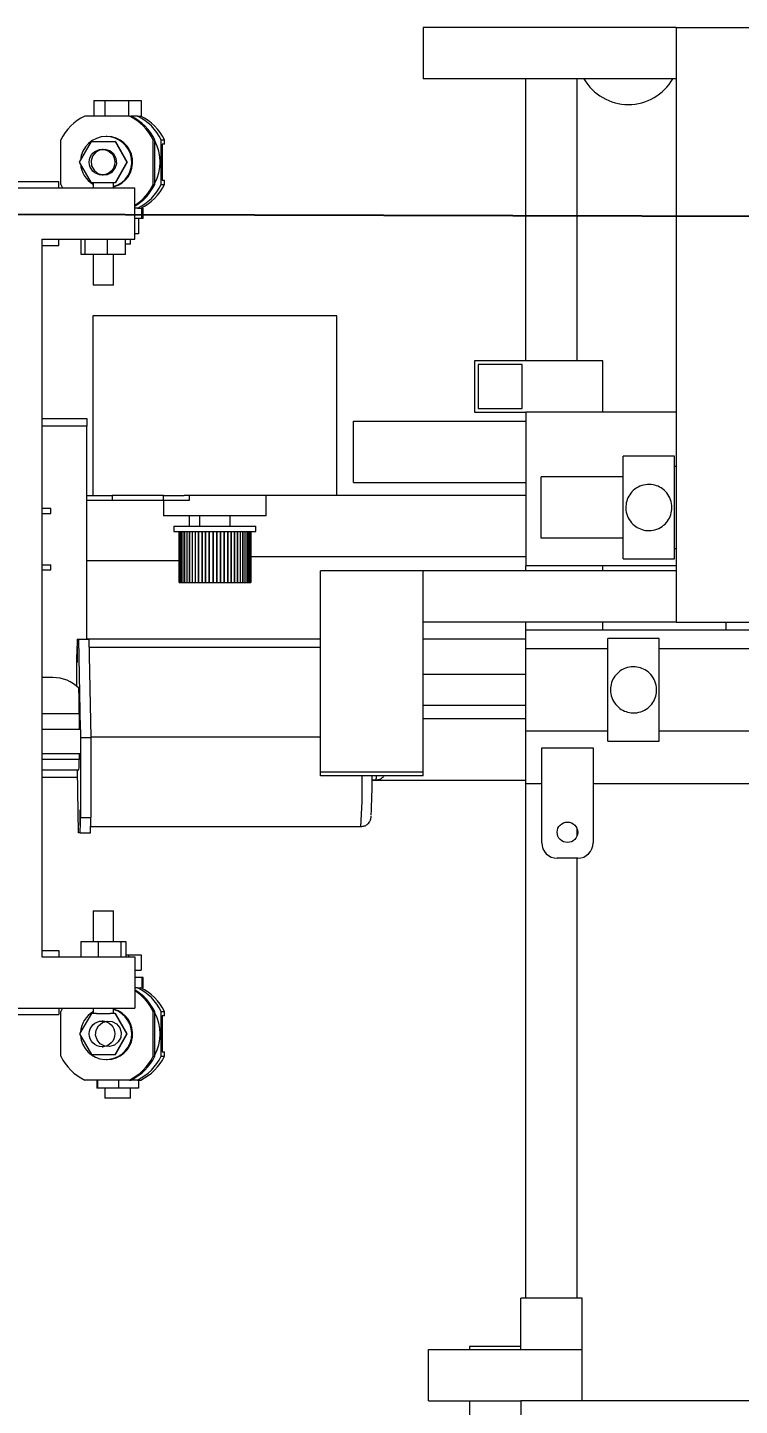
# Model space of a CAD drawing. Header units: millimetres. Extents: x -250 to 3947, y -1468 to 870.
# Drawn here: x 1228.5 to 1297.9, y 578.5 to 712.9 of the extents above; entities that cross this region are included whole.
import ezdxf

# ---------------------------------------------------------------- set-up
doc = ezdxf.new("R2010")
doc.units = ezdxf.units.MM
doc.header["$PDSIZE"] = -1
doc.styles.get("Standard").update_dxf_attribs({"font": 'times_0.ttf'})
doc.dimstyles.new('ISO-25', dxfattribs={"dimtxt": 2.5, "dimasz": 2.5, "dimexe": 1.25, "dimexo": 0.625, "dimtad": 1, "dimtxsty": 'Standard', "dimcen": 2.5, "dimadec": 0, "dimazin": 0, "dimtfac": 1, "dimtmove": 0, "dimatfit": 3, "dimfxl": 1, "dimarcsym": 0})

# ---------------------------------------------------------------- blocks, each defined once
blk = doc.blocks.new('*D11')
at = {"color": 0, "lineweight": -2}
for p, q in [((1179.95, 697.98), (1179.95, 739.94)), ((1468.89, 697.98), (1468.89, 739.94)), ((1465.59, 738.94), (1183.25, 738.94))]:
    blk.add_line(p, q, dxfattribs=at)
at = {"color": 0}
for points in [[(1183.25, 739.49), (1183.25, 738.39), (1179.95, 738.94)], [(1465.59, 739.49), (1465.59, 738.39), (1468.89, 738.94)]]:
    blk.add_solid(points, dxfattribs=at)
at = {"layer": 'Defpoints', "color": 0}
for p in [(1179.95, 738.94), (1179.95, 696.98), (1468.89, 696.98)]:
    blk.add_point(p, dxfattribs=at)
at = {"color": 0, "insert": (1324.42, 742.25), "char_height": 3.5, "attachment_point": 5}
blk.add_mtext('1445', dxfattribs=at)

msp = doc.modelspace()

# ---------------------------------------------------------------- linework, layer by layer
at = {"color": 7, "linetype": 'Continuous', "lineweight": 20}
for p, q in [((1267.0499, 712.8553), (1267.0499, 707.8553)), ((1291.701, 712.8553), (1267.0499, 712.8553)), ((1291.701, 712.8553), (1291.701, 654.8883)), ((1291.701, 712.8553), (1299.201, 712.8553)), ((1291.701, 707.8553), (1267.0499, 707.8553)), ((1277.0499, 680.3553), (1277.0499, 707.8553)), ((1282.0499, 680.3553), (1282.0499, 707.8553)), ((1234.9526, 705.7303), (1234.9526, 704.2303)), ((1234.9526, 705.7303), (1236.0148, 705.7303)), ((1236.0148, 705.7303), (1236.0148, 704.2303)), ((1236.0148, 705.7303), (1238.3218, 705.7303)), ((1238.3218, 705.7303), (1238.3218, 704.2303)), ((1238.3218, 705.7303), (1239.5666, 705.7303)), ((1239.5666, 705.7303), (1239.5666, 704.2303)), ((1238.4057, 704.2303), (1234.048, 704.2303)), ((1238.4057, 704.2303), (1238.5549, 704.2303)), ((1239.1975, 704.2303), (1238.5549, 704.2303)), ((1239.1975, 704.2303), (1239.4324, 704.2303)), ((1239.4324, 704.2303), (1239.5666, 704.2303)), ((1231.728, 697.5509), (1231.728, 701.9098)), ((1233.545, 699.7303), (1234.6994, 701.7303)), ((1234.6994, 701.7303), (1237.0082, 701.7303)), ((1236.2268, 702.2303), (1236.135, 702.2303)), ((1237.0426, 701.7303), (1237.0082, 701.7303)), ((1237.0082, 701.7303), (1238.1626, 699.7303)), ((1237.0426, 701.7303), (1238.197, 699.7303)), ((1240.7256, 697.5509), (1240.7256, 701.9098)), ((1240.7256, 701.9098), (1240.8748, 701.9098)), ((1240.8748, 697.5509), (1240.8748, 701.9098)), ((1241.5174, 701.9098), (1241.8273, 701.9098)), ((1241.5174, 697.5509), (1241.5174, 701.9098)), ((1241.8273, 701.4803), (1241.6092, 701.4803)), ((1241.6092, 701.4803), (1241.6092, 697.9803)), ((1241.8273, 701.4803), (1241.8273, 701.9098)), ((1235.8538, 700.9803), (1235.7391, 700.9803)), ((1234.6994, 697.7303), (1233.545, 699.7303)), ((1238.1626, 699.7303), (1237.0082, 697.7303)), ((1238.197, 699.7303), (1237.0426, 697.7303)), ((1238.197, 699.7303), (1238.1626, 699.7303)), ((1222.964, 697.8553), (1231.5353, 697.8553)), ((1231.5353, 697.2303), (1231.5353, 697.8553)), ((1231.728, 697.5509), (1231.8978, 697.2303)), ((1235.1926, 697.7303), (1234.6994, 697.7303)), ((1234.871, 697.7303), (1234.871, 697.2303)), ((1236.5151, 697.7303), (1235.1926, 697.7303)), ((1235.7391, 698.4803), (1235.8538, 698.4803)), ((1237.0082, 697.7303), (1236.5151, 697.7303)), ((1236.871, 697.2303), (1236.871, 697.7303)), ((1237.0426, 697.7303), (1237.0082, 697.7303)), ((1240.7256, 697.5509), (1240.8748, 697.5509)), ((1241.5174, 697.5509), (1241.8273, 697.5509)), ((1241.6092, 697.9803), (1241.8273, 697.9803)), ((1241.8273, 697.5509), (1241.8273, 697.9803)), ((1223.3007, 697.2303), (1238.9372, 697.2303)), ((1238.9372, 692.2303), (1238.9372, 697.2303)), ((1239.1975, 695.2303), (1238.9372, 695.2303)), ((1239.1975, 695.2303), (1239.4104, 695.2303)), ((1239.4104, 695.2303), (1239.63, 695.2303)), ((1239.63, 694.2303), (1239.63, 695.2303)), ((1239.63, 695.2303), (1239.7596, 695.2303)), ((1239.7596, 694.2303), (1239.7596, 695.2303)), ((1239.63, 694.2303), (1238.9372, 694.2303)), ((1239.2981, 694.2303), (1239.2981, 692.7303)), ((1239.7596, 694.2303), (1239.63, 694.2303)), ((1229.8845, 692.2303), (1238.9372, 692.2303)), ((1229.8845, 692.2303), (1229.8845, 622.2303)), ((1231.5353, 691.6053), (1231.5353, 692.2303)), ((1233.7046, 690.7303), (1233.7046, 692.2303)), ((1234.0951, 690.7303), (1234.0951, 692.2303)), ((1236.2615, 690.7303), (1236.2615, 692.2303)), ((1238.0375, 690.7303), (1238.0375, 692.2303)), ((1238.5096, 691.7303), (1238.5096, 692.2303)), ((1239.2981, 692.7303), (1238.9372, 692.7303)), ((1229.8845, 691.6053), (1231.5353, 691.6053)), ((1234.0951, 690.7303), (1233.7046, 690.7303)), ((1236.2615, 690.7303), (1234.0951, 690.7303)), ((1234.871, 690.7303), (1234.871, 687.7303)), ((1238.0375, 690.7303), (1236.2615, 690.7303)), ((1236.871, 687.7303), (1236.871, 690.7303)), ((1238.5096, 691.7303), (1238.0375, 691.7303)), ((1236.871, 687.7303), (1234.871, 687.7303)), ((1234.8507, 684.7303), (1234.8507, 667.2303)), ((1246.7407, 684.7303), (1234.8507, 684.7303)), ((1258.6307, 684.7303), (1246.7407, 684.7303)), ((1258.6307, 667.2303), (1258.6307, 684.7303)), ((1272.0499, 680.3553), (1272.0499, 675.3553)), ((1284.5499, 680.3553), (1272.0499, 680.3553)), ((1276.6999, 680.0053), (1272.3999, 680.0053)), ((1272.3999, 680.0053), (1272.3999, 675.7053)), ((1276.6999, 675.7053), (1276.6999, 680.0053)), ((1284.5499, 675.3553), (1284.5499, 680.3553)), ((1229.8845, 674.7303), (1234.2407, 674.7303)), ((1234.2407, 674.7303), (1234.2407, 673.9803)), ((1260.2609, 668.4803), (1260.2609, 674.4803)), ((1260.2609, 674.4803), (1277.0499, 674.4803)), ((1272.0499, 675.3553), (1277.0499, 675.3553)), ((1272.3999, 675.7053), (1276.6999, 675.7053)), ((1277.0499, 675.3553), (1277.0499, 660.3553)), ((1291.701, 675.3553), (1277.0499, 675.3553)), ((1234.2407, 673.9803), (1229.8845, 673.9803)), ((1234.2407, 667.2303), (1234.2407, 673.9803)), ((1291.5499, 671.0542), (1286.5499, 671.0542)), ((1286.5499, 661.0542), (1286.5499, 671.0542)), ((1291.5499, 661.0542), (1291.5499, 671.0542)), ((1291.701, 670.0542), (1291.5499, 670.0542)), ((1260.2609, 668.4803), (1277.0499, 668.4803)), ((1278.5499, 663.0542), (1278.5499, 669.0542)), ((1286.5499, 669.0542), (1278.5499, 669.0542)), ((1234.2407, 666.7303), (1234.2407, 667.2303)), ((1234.2407, 667.2303), (1236.7407, 667.2303)), ((1236.7407, 666.7303), (1234.2407, 666.7303)), ((1234.2407, 653.2062), (1234.2407, 666.7303)), ((1236.7407, 667.2303), (1236.7407, 666.7303)), ((1241.7407, 667.2303), (1236.7407, 667.2303)), ((1241.7407, 666.7303), (1236.7407, 666.7303)), ((1241.7407, 666.7303), (1241.7407, 667.2303)), ((1241.7407, 667.2303), (1243.7373, 667.2303)), ((1241.7407, 666.7303), (1241.7407, 665.2303)), ((1244.2407, 666.7303), (1241.7407, 666.7303)), ((1246.7407, 667.2303), (1243.7373, 667.2303)), ((1244.2407, 667.2303), (1244.2407, 666.7303)), ((1258.6307, 667.2303), (1246.7407, 667.2303)), ((1251.7407, 665.2303), (1251.7407, 667.2303)), ((1277.0499, 667.2303), (1258.6307, 667.2303)), ((1229.8845, 665.9803), (1230.6904, 665.9803)), ((1229.8845, 665.4803), (1230.6904, 665.4803)), ((1230.6904, 665.9803), (1230.7407, 665.9803)), ((1230.6904, 665.4803), (1230.7407, 665.4803)), ((1230.7407, 665.4803), (1230.7407, 665.9803)), ((1246.7407, 665.2303), (1241.7407, 665.2303)), ((1244.2407, 665.2303), (1244.2407, 664.2303)), ((1245.2407, 665.2303), (1245.2407, 664.2303)), ((1251.7407, 665.2303), (1246.7407, 665.2303)), ((1248.2407, 664.2303), (1248.2407, 665.2303)), ((1242.7407, 664.2303), (1242.7407, 663.7303)), ((1242.7407, 664.2303), (1250.7407, 664.2303)), ((1242.7407, 663.7303), (1250.7407, 663.7303)), ((1243.2439, 663.7303), (1243.2439, 658.7303)), ((1243.2474, 658.7303), (1243.2474, 663.7303)), ((1243.2787, 663.7303), (1243.2787, 658.7303)), ((1243.2891, 658.7303), (1243.2891, 663.7303)), ((1243.3515, 663.7303), (1243.3515, 658.7303)), ((1243.3687, 658.7303), (1243.3687, 663.7303)), ((1243.4614, 663.7303), (1243.4614, 658.7303)), ((1243.4852, 658.7303), (1243.4852, 663.7303)), ((1243.6072, 663.7303), (1243.6072, 658.7303)), ((1243.6374, 658.7303), (1243.6374, 663.7303)), ((1243.7874, 663.7303), (1243.7874, 658.7303)), ((1243.8236, 658.7303), (1243.8236, 663.7303)), ((1243.9999, 663.7303), (1243.9999, 658.7303)), ((1244.0417, 658.7303), (1244.0417, 663.7303)), ((1244.2424, 663.7303), (1244.2424, 658.7303)), ((1244.2894, 658.7303), (1244.2894, 663.7303)), ((1244.5123, 663.7303), (1244.5123, 658.7303)), ((1244.564, 658.7303), (1244.564, 663.7303)), ((1244.8066, 663.7303), (1244.8066, 658.7303)), ((1244.8624, 658.7303), (1244.8624, 663.7303)), ((1245.1222, 663.7303), (1245.1222, 658.7303)), ((1245.1814, 658.7303), (1245.1814, 663.7303)), ((1245.4554, 663.7303), (1245.4554, 658.7303)), ((1245.5175, 658.7303), (1245.5175, 663.7303)), ((1245.8027, 663.7303), (1245.8027, 658.7303)), ((1245.867, 658.7303), (1245.867, 663.7303)), ((1246.1603, 663.7303), (1246.1603, 658.7303)), ((1246.226, 658.7303), (1246.226, 663.7303)), ((1246.5243, 663.7303), (1246.5243, 658.7303)), ((1246.5907, 658.7303), (1246.5907, 663.7303)), ((1246.8906, 663.7303), (1246.8906, 658.7303)), ((1246.9571, 658.7303), (1246.9571, 663.7303)), ((1247.2553, 663.7303), (1247.2553, 658.7303)), ((1247.321, 658.7303), (1247.321, 663.7303)), ((1247.6144, 663.7303), (1247.6144, 658.7303)), ((1247.6786, 658.7303), (1247.6786, 663.7303)), ((1247.9639, 663.7303), (1247.9639, 658.7303)), ((1248.026, 658.7303), (1248.026, 663.7303)), ((1248.3, 663.7303), (1248.3, 658.7303)), ((1248.3592, 658.7303), (1248.3592, 663.7303)), ((1248.6189, 663.7303), (1248.6189, 658.7303)), ((1248.6747, 658.7303), (1248.6747, 663.7303)), ((1248.9174, 663.7303), (1248.9174, 658.7303)), ((1248.969, 658.7303), (1248.969, 663.7303)), ((1249.1919, 663.7303), (1249.1919, 658.7303)), ((1249.239, 658.7303), (1249.239, 663.7303)), ((1249.4396, 663.7303), (1249.4396, 658.7303)), ((1249.4815, 658.7303), (1249.4815, 663.7303)), ((1249.6578, 663.7303), (1249.6578, 658.7303)), ((1249.694, 658.7303), (1249.694, 663.7303)), ((1249.844, 663.7303), (1249.844, 658.7303)), ((1249.8742, 658.7303), (1249.8742, 663.7303)), ((1249.9962, 663.7303), (1249.9962, 658.7303)), ((1250.02, 658.7303), (1250.02, 663.7303)), ((1250.1127, 663.7303), (1250.1127, 658.7303)), ((1250.1299, 658.7303), (1250.1299, 663.7303)), ((1250.1922, 663.7303), (1250.1922, 658.7303)), ((1250.2026, 658.7303), (1250.2026, 663.7303)), ((1250.234, 663.7303), (1250.234, 658.7303)), ((1250.2375, 658.7303), (1250.2375, 663.7303)), ((1250.7407, 663.7303), (1250.7407, 664.2303)), ((1286.5499, 663.0542), (1278.5499, 663.0542)), ((1277.0499, 661.2303), (1250.2375, 661.2303)), ((1286.5499, 661.0542), (1291.5499, 661.0542)), ((1291.5499, 662.0542), (1291.701, 662.0542)), ((1229.8845, 660.4803), (1230.6904, 660.4803)), ((1229.8845, 659.9803), (1230.6904, 659.9803)), ((1230.6904, 660.4803), (1230.7407, 660.4803)), ((1230.6904, 659.9803), (1230.7407, 659.9803)), ((1230.7407, 659.9803), (1230.7407, 660.4803)), ((1243.2439, 660.8535), (1234.2407, 660.8535)), ((1267.0499, 659.8883), (1257.0499, 659.8883)), ((1257.0499, 640.2383), (1257.0499, 659.8883)), ((1267.0499, 640.2383), (1267.0499, 659.8883)), ((1291.701, 659.8883), (1267.0499, 659.8883)), ((1291.701, 660.3553), (1277.0499, 660.3553)), ((1277.0499, 659.8883), (1277.0499, 660.3553)), ((1284.5499, 659.8883), (1284.5499, 660.3553)), ((1243.2439, 658.7303), (1243.2474, 658.7303)), ((1243.2474, 658.7303), (1243.2787, 658.7303)), ((1243.2787, 658.7303), (1243.2891, 658.7303)), ((1243.2891, 658.7303), (1243.3515, 658.7303)), ((1243.3515, 658.7303), (1243.3687, 658.7303)), ((1243.3687, 658.7303), (1243.4614, 658.7303)), ((1243.4614, 658.7303), (1243.4852, 658.7303)), ((1243.4852, 658.7303), (1243.6072, 658.7303)), ((1243.6072, 658.7303), (1243.6374, 658.7303)), ((1243.6374, 658.7303), (1243.7874, 658.7303)), ((1243.7874, 658.7303), (1243.8236, 658.7303)), ((1243.8236, 658.7303), (1243.9999, 658.7303)), ((1243.9999, 658.7303), (1244.0417, 658.7303)), ((1244.0417, 658.7303), (1244.2424, 658.7303)), ((1244.2424, 658.7303), (1244.2894, 658.7303)), ((1244.2894, 658.7303), (1244.5123, 658.7303)), ((1244.5123, 658.7303), (1244.564, 658.7303)), ((1244.564, 658.7303), (1244.8066, 658.7303)), ((1244.8066, 658.7303), (1244.8624, 658.7303)), ((1244.8624, 658.7303), (1245.1222, 658.7303)), ((1245.1222, 658.7303), (1245.1814, 658.7303)), ((1245.1814, 658.7303), (1245.4554, 658.7303)), ((1245.4554, 658.7303), (1245.5175, 658.7303)), ((1245.5175, 658.7303), (1245.8027, 658.7303)), ((1245.8027, 658.7303), (1245.867, 658.7303)), ((1245.867, 658.7303), (1246.1603, 658.7303)), ((1246.1603, 658.7303), (1246.226, 658.7303)), ((1246.226, 658.7303), (1246.5243, 658.7303)), ((1246.5243, 658.7303), (1246.5907, 658.7303)), ((1246.5907, 658.7303), (1246.8906, 658.7303)), ((1246.8906, 658.7303), (1246.9571, 658.7303)), ((1246.9571, 658.7303), (1247.2553, 658.7303)), ((1247.2553, 658.7303), (1247.321, 658.7303)), ((1247.321, 658.7303), (1247.6144, 658.7303)), ((1247.6144, 658.7303), (1247.6786, 658.7303)), ((1247.6786, 658.7303), (1247.9639, 658.7303)), ((1247.9639, 658.7303), (1248.026, 658.7303)), ((1248.026, 658.7303), (1248.3, 658.7303)), ((1248.3, 658.7303), (1248.3592, 658.7303)), ((1248.3592, 658.7303), (1248.6189, 658.7303)), ((1248.6189, 658.7303), (1248.6747, 658.7303)), ((1248.6747, 658.7303), (1248.9174, 658.7303)), ((1248.9174, 658.7303), (1248.969, 658.7303)), ((1248.969, 658.7303), (1249.1919, 658.7303)), ((1249.1919, 658.7303), (1249.239, 658.7303)), ((1249.239, 658.7303), (1249.4396, 658.7303)), ((1249.4396, 658.7303), (1249.4815, 658.7303)), ((1249.4815, 658.7303), (1249.6578, 658.7303)), ((1249.6578, 658.7303), (1249.694, 658.7303)), ((1249.694, 658.7303), (1249.844, 658.7303)), ((1249.844, 658.7303), (1249.8742, 658.7303)), ((1249.8742, 658.7303), (1249.9962, 658.7303)), ((1249.9962, 658.7303), (1250.02, 658.7303)), ((1250.02, 658.7303), (1250.1127, 658.7303)), ((1250.1127, 658.7303), (1250.1299, 658.7303)), ((1250.1299, 658.7303), (1250.1922, 658.7303)), ((1250.1922, 658.7303), (1250.2026, 658.7303)), ((1250.2026, 658.7303), (1250.234, 658.7303)), ((1250.234, 658.7303), (1250.2375, 658.7303)), ((1291.701, 654.8883), (1267.0499, 654.8883)), ((1277.0499, 654.1053), (1277.0499, 654.8883)), ((1284.5499, 654.1053), (1284.5499, 654.8883)), ((1291.701, 654.8883), (1299.201, 654.8883)), ((1296.5499, 654.8883), (1296.5499, 654.1053)), ((1233.3221, 653.2062), (1233.4603, 653.2062)), ((1233.4603, 653.2062), (1233.6172, 644.4087)), ((1233.4603, 653.2062), (1234.4601, 653.2062)), ((1257.0499, 653.2303), (1234.2407, 653.2303)), ((1234.4601, 653.2062), (1234.6308, 643.6363)), ((1277.0499, 653.2303), (1267.0499, 653.2303)), ((1362.0499, 654.1053), (1277.0499, 654.1053)), ((1277.0499, 652.2773), (1277.0499, 654.1053)), ((1290.0499, 653.2773), (1285.0499, 653.2773)), ((1285.0499, 643.2773), (1285.0499, 653.2773)), ((1290.0499, 643.2773), (1290.0499, 653.2773)), ((1233.2954, 648.6095), (1233.2954, 651.7062)), ((1257.0499, 652.4194), (1234.4742, 652.4194)), ((1285.0499, 652.2773), (1277.0499, 652.2773)), ((1277.0499, 644.2772), (1277.0499, 652.2773)), ((1347.5499, 652.2773), (1290.0499, 652.2773)), ((1230.9443, 649.4803), (1229.8845, 649.4803)), ((1277.0499, 649.7773), (1267.0499, 649.7773)), ((1267.0499, 646.7773), (1277.0499, 646.7773)), ((1233.5063, 645.9803), (1233.5063, 644.4087)), ((1267.0499, 645.4803), (1277.0499, 645.4803)), ((1233.6309, 644.4087), (1233.6309, 643.6363)), ((1233.6309, 643.6363), (1233.6309, 642.0396)), ((1233.6309, 643.6363), (1234.6308, 643.6363)), ((1257.0499, 643.6694), (1234.6302, 643.6694)), ((1234.6308, 643.6363), (1234.6308, 635.8401)), ((1277.0499, 644.2772), (1285.0499, 644.2772)), ((1277.0499, 639.1053), (1277.0499, 644.2772)), ((1290.0499, 644.2772), (1347.5499, 644.2772)), ((1278.6079, 642.619), (1283.6079, 642.619)), ((1278.6079, 633.3553), (1278.6079, 642.619)), ((1283.6079, 642.619), (1283.6079, 633.3553)), ((1285.0499, 643.2773), (1290.0499, 643.2773)), ((1233.5063, 642.0396), (1233.5063, 641.4803)), ((1233.6309, 642.0396), (1233.6309, 635.8401)), ((1229.8845, 640.4803), (1233.4885, 640.4803)), ((1233.3633, 639.7303), (1229.8845, 639.7303)), ((1233.4594, 634.3401), (1233.35, 640.4803)), ((1257.0499, 639.8883), (1257.0499, 640.2383)), ((1267.0499, 640.2383), (1257.0499, 640.2383)), ((1267.0499, 639.8883), (1257.0499, 639.8883)), ((1267.0499, 639.8883), (1267.0499, 640.2383)), ((1262.0734, 639.4803), (1277.0499, 639.4803)), ((1262.0737, 639.5053), (1262.4571, 639.5053)), ((1277.0499, 588.9556), (1277.0499, 639.1053)), ((1278.6079, 639.1053), (1277.0499, 639.1053)), ((1355.492, 639.1053), (1283.6079, 639.1053)), ((1233.6309, 635.8401), (1234.6308, 635.8401)), ((1233.6042, 634.3401), (1233.4594, 634.3401)), ((1233.6042, 634.3401), (1234.604, 634.3401)), ((1260.9574, 634.9194), (1234.6251, 634.9194)), ((1282.0499, 634.0515), (1282.0499, 634.7223)), ((1282.1079, 631.8553), (1280.1079, 631.8553)), ((1282.0499, 588.9556), (1282.0499, 631.8553)), ((1234.871, 626.7303), (1234.871, 623.7303)), ((1234.871, 626.7303), (1236.871, 626.7303)), ((1236.871, 623.7303), (1236.871, 626.7303)), ((1233.6702, 623.7303), (1233.6702, 622.2303)), ((1233.6702, 623.7303), (1235.3765, 623.7303)), ((1235.3765, 623.7303), (1235.3765, 622.2303)), ((1235.3765, 623.7303), (1237.5774, 623.7303)), ((1237.5774, 623.7303), (1237.5774, 622.2303)), ((1237.5774, 623.7303), (1238.0719, 623.7303)), ((1238.0719, 623.7303), (1238.0719, 622.2303)), ((1229.8845, 622.8553), (1231.5353, 622.8553)), ((1229.8845, 622.2303), (1238.9372, 622.2303)), ((1231.5353, 622.8553), (1231.5353, 622.2303)), ((1238.0719, 622.4494), (1238.3218, 622.4494)), ((1238.3218, 622.4494), (1238.3218, 622.2303)), ((1238.3218, 622.4494), (1239.5666, 622.4494)), ((1238.9372, 622.2303), (1238.9372, 617.2303)), ((1239.5666, 622.4494), (1239.5666, 620.9495)), ((1238.9372, 620.9495), (1239.5666, 620.9495)), ((1239.63, 620.2303), (1238.9372, 620.2303)), ((1239.63, 620.2303), (1239.63, 619.2303)), ((1239.7596, 620.2303), (1239.63, 620.2303)), ((1239.7596, 619.2303), (1239.7596, 620.2303)), ((1239.1975, 619.2303), (1238.9372, 619.2303)), ((1239.1975, 619.2303), (1239.4104, 619.2303)), ((1239.4104, 619.2303), (1239.63, 619.2303)), ((1239.63, 619.2303), (1239.7596, 619.2303)), ((1223.3007, 617.2303), (1238.9372, 617.2303)), ((1231.5353, 617.2303), (1231.5353, 616.6053)), ((1231.8978, 617.2303), (1231.728, 616.9098)), ((1231.728, 612.5509), (1231.728, 616.9098)), ((1234.6994, 616.7303), (1233.545, 614.7303)), ((1235.1926, 616.7303), (1234.6994, 616.7303)), ((1234.871, 617.2303), (1234.871, 616.7303)), ((1235.1926, 616.7303), (1236.5151, 616.7303)), ((1237.0082, 616.7303), (1236.5151, 616.7303)), ((1236.871, 616.7303), (1236.871, 617.2303)), ((1238.1626, 614.7303), (1237.0082, 616.7303)), ((1237.0082, 616.7303), (1237.0426, 616.7303)), ((1238.197, 614.7303), (1237.0426, 616.7303)), ((1240.7256, 612.5509), (1240.7256, 616.9098)), ((1240.7256, 616.9098), (1240.8748, 616.9098)), ((1240.8748, 612.5509), (1240.8748, 616.9098)), ((1241.5174, 612.5509), (1241.5174, 616.9098)), ((1241.5174, 616.9098), (1241.8273, 616.9098)), ((1241.8273, 616.4803), (1241.8273, 616.9098)), ((1222.6377, 616.6053), (1231.5353, 616.6053)), ((1235.8538, 615.9803), (1235.7391, 615.9803)), ((1241.8273, 616.4803), (1241.6092, 616.4803)), ((1241.6092, 616.4803), (1241.6092, 612.9803)), ((1233.545, 614.7303), (1234.6994, 612.7303)), ((1237.0082, 612.7303), (1238.1626, 614.7303)), ((1237.0426, 612.7303), (1238.197, 614.7303)), ((1238.1626, 614.7303), (1238.197, 614.7303)), ((1234.6994, 612.7303), (1237.0082, 612.7303)), ((1235.7391, 613.4803), (1235.8538, 613.4803)), ((1237.0082, 612.7303), (1237.0426, 612.7303)), ((1241.6092, 612.9803), (1241.8273, 612.9803)), ((1241.8273, 612.5509), (1241.8273, 612.9803)), ((1236.135, 612.2303), (1236.2268, 612.2303)), ((1240.7256, 612.5509), (1240.8748, 612.5509)), ((1241.5174, 612.5509), (1241.8273, 612.5509)), ((1238.4057, 610.2303), (1234.048, 610.2303)), ((1235.2211, 610.2303), (1235.2211, 609.4495)), ((1235.3005, 610.2303), (1235.3005, 609.4495)), ((1237.339, 610.2303), (1237.339, 609.4495)), ((1238.4057, 610.2303), (1238.5549, 610.2303)), ((1239.1975, 610.2303), (1238.5549, 610.2303)), ((1239.1975, 610.2303), (1239.5073, 610.2303)), ((1239.2981, 610.2303), (1239.2981, 609.4495)), ((1235.3005, 609.4495), (1235.2211, 609.4495)), ((1237.339, 609.4495), (1235.3005, 609.4495)), ((1236.0096, 609.4495), (1236.0096, 608.4494)), ((1239.2981, 609.4495), (1237.339, 609.4495)), ((1238.5096, 608.4494), (1238.5096, 609.4495)), ((1238.5096, 608.4494), (1236.0096, 608.4494)), ((1282.5499, 588.9556), (1276.5499, 588.9556)), ((1276.5499, 583.9556), (1276.5499, 588.9556)), ((1282.5499, 583.9556), (1282.5499, 588.9556)), ((1267.5499, 578.9556), (1267.5499, 583.9556)), ((1267.5499, 583.9556), (1282.5499, 583.9556)), ((1276.5499, 584.2502), (1271.5499, 584.2502)), ((1271.5499, 584.2502), (1271.5499, 583.9556)), ((1282.5499, 578.9556), (1282.5499, 583.9556)), ((1267.5499, 578.9556), (1276.5499, 578.9556)), ((1271.5499, 578.9556), (1271.5499, 574.7573)), ((1362.5499, 578.9556), (1276.5499, 578.9556)), ((1276.5499, 578.9556), (1276.5499, 573.9556))]:
    msp.add_line(p, q, dxfattribs=at)
msp.add_line((1468.8883, 694.0056), (1179.9468, 694.7476))
at = {"color": 8, "linetype": 'Continuous', "lineweight": 20}
for p, q in [((1229.8845, 645.9803), (1233.5063, 645.9803)), ((1233.5063, 641.4803), (1229.8845, 641.4803))]:
    msp.add_line(p, q, dxfattribs=at)
at = {"color": 7, "linetype": 'Continuous', "lineweight": 20, "flags": 128}
for points in [[(1236.0462, 700.9742), (1235.561, 700.9268), (1235.1307, 700.6973), (1234.8211, 700.3205), (1234.6791, 699.8539), (1234.7265, 699.3685), (1234.956, 698.9382), (1235.3326, 698.6285), (1235.7991, 698.4865), (1236.2844, 698.5338), (1236.7146, 698.7634), (1237.0243, 699.1401), (1237.1662, 699.6067), (1237.1188, 700.0921), (1236.8894, 700.5225), (1236.5127, 700.8322), (1236.0462, 700.9742)], [(1233.3355, 651.7062), (1233.3345, 651.9932), (1233.3316, 652.2365), (1233.3273, 652.3991), (1233.3221, 652.4562), (1233.317, 652.3991), (1233.3127, 652.2365), (1233.3098, 651.9932), (1233.3088, 651.7062), (1233.3098, 651.4192), (1233.3127, 651.1758), (1233.317, 651.0133), (1233.3221, 650.9562), (1233.3273, 651.0133), (1233.3316, 651.1758), (1233.3345, 651.4192), (1233.3355, 651.7062)], [(1233.5916, 635.8401), (1233.5927, 635.5531), (1233.5956, 635.3098), (1233.5999, 635.1472), (1233.605, 635.0901), (1233.6101, 635.1472), (1233.6145, 635.3098), (1233.6174, 635.5531), (1233.6184, 635.8401), (1233.6174, 636.1271), (1233.6145, 636.3705), (1233.6101, 636.5331), (1233.605, 636.5901), (1233.5999, 636.5331), (1233.5956, 636.3705), (1233.5927, 636.1271), (1233.5916, 635.8401)], [(1236.4823, 613.4865), (1235.997, 613.5338), (1235.5668, 613.7634), (1235.2571, 614.1401), (1235.1152, 614.6067), (1235.1625, 615.0921), (1235.392, 615.5225), (1235.7687, 615.8322), (1236.2351, 615.9742), (1236.7204, 615.9268), (1237.1507, 615.6973), (1237.4603, 615.3205), (1237.6023, 614.8539), (1237.5549, 614.3685), (1237.3254, 613.9382), (1236.9488, 613.6285), (1236.4823, 613.4865)]]:
    msp.add_lwpolyline(points, dxfattribs=at)
at = {"color": 7, "linetype": 'Continuous', "lineweight": 20}
for centre, radius in [((1235.7388, 699.7306), 1.2498), ((1281.1079, 634.3869), 1), ((1235.7388, 614.7301), 1.2498)]:
    msp.add_circle(centre, radius, dxfattribs=at)
for centre, radius, start, end in [((1287.0499, 710.3553), 5, 210, 330), ((1236.2277, 699.7312), 4.9993, 115.849318, 154.165769), ((1236.226, 699.7312), 4.9993, 25.834246, 64.150667), ((1236.3752, 699.7312), 4.9993, 25.834246, 64.150667), ((1237.0178, 699.7312), 4.9993, 25.834246, 64.150667), ((1237.3276, 699.7312), 4.9993, 25.834246, 64.150667), ((1236.1354, 699.7307), 2.4997, 90.00768, 176.183672), ((1236.1345, 699.7303), 2.5001, 287.135038, 89.986732), ((1236.2263, 699.7303), 2.5001, 284.945704, 89.98681), ((1237.0165, 699.7303), 4.3759, 331.848696, 28.151304), ((1236.1364, 699.7306), 2.5007, 183.827877, 239.602362), ((1236.2258, 699.7296), 4.9996, 302.842335, 334.165041), ((1236.375, 699.7296), 4.9995, 300.829624, 334.165163), ((1237.0178, 699.7294), 4.9993, 295.849333, 334.165754), ((1237.3276, 699.7294), 4.9993, 295.849333, 334.165754), ((1254.3479, 652.081), 21.0559, 176.936968, 181.020162), ((1085.2557, 646.1261), 148.2506, 359.943676, 0.890391), ((1219.4702, 641.2304), 14.0383, 356.937136, 1.019974), ((1174.4222, 640.1203), 87.6559, 357.354587, 359.848406), ((1212.5791, 635.4652), 21.0552, 356.936897, 1.020233), ((1213.5795, 635.4653), 21.0546, 356.936774, 1.020214), ((1280.1079, 633.3553), 1.5, 180, 270), ((1282.1079, 633.3553), 1.5, 270, 0), ((1236.3751, 614.7312), 4.9993, 25.834329, 59.171085), ((1236.2258, 614.7311), 4.9995, 25.834807, 57.157817), ((1237.0178, 614.7312), 4.9993, 25.834328, 64.150769), ((1237.3276, 614.7312), 4.9993, 25.834328, 64.150769), ((1236.1353, 614.7306), 2.4996, 183.82924, 72.88292), ((1236.136, 614.7304), 2.5003, 120.392656, 176.177489), ((1236.2262, 614.7304), 2.5001, 270.013619, 75.053867), ((1237.0165, 614.7303), 4.3759, 331.848719, 28.151281), ((1236.2278, 614.7295), 4.9994, 205.834649, 244.15008), ((1236.2259, 614.7295), 4.9994, 295.849935, 334.165336), ((1236.3751, 614.7295), 4.9994, 295.849935, 334.165336), ((1237.0177, 614.7295), 4.9994, 295.849935, 334.165336), ((1237.3275, 614.7295), 4.9994, 295.849935, 334.165336)]:
    msp.add_arc(centre, radius, start, end, dxfattribs=at)
at = {"color": 8, "linetype": 'Continuous', "lineweight": 20}
for centre, radius, start, end in [((1204.2475, 639.0115), 56.8573, 355.872707, 0.883599), ((1260.6814, 639.8423), 1.8074, 349.254673, 1.46101)]:
    msp.add_arc(centre, radius, start, end, dxfattribs=at)
at = {"color": 7, "linetype": 'Continuous', "lineweight": 20}
msp.add_ellipse((1230.9443, 645.9803), major_axis=(3.5618, 0), ratio=0.98263614, start_param=0.77519337, end_param=1.57079633, dxfattribs=at)
for points, knots in [([(1291.2999, 666.0542), (1291.2774, 665.8145), (1291.2325, 665.3355), (1290.8848, 664.6909), (1290.3574, 664.1704), (1289.6618, 663.8425), (1288.9046, 663.7696), (1288.2028, 663.9321), (1287.5898, 664.2925), (1287.0965, 664.8514), (1286.8078, 665.5685), (1286.7774, 666.3245), (1286.9768, 667.0178), (1287.3771, 667.6169), (1287.9696, 668.0783), (1288.7018, 668.3213), (1289.4494, 668.3061), (1290.1207, 668.0731), (1290.6994, 667.6435), (1291.1303, 667.021), (1291.2895, 666.4432), (1291.2982, 666.119), (1291.2999, 666.0542)], [0, 0, 0, 0, 0.05017587, 0.10025274, 0.15293449, 0.20870685, 0.26144589, 0.30935507, 0.35838758, 0.4123264, 0.46788211, 0.51945852, 0.56797486, 0.61803054, 0.67221326, 0.72771459, 0.77841264, 0.8259539, 0.87659741, 0.93181617, 0.98637996, 1, 1, 1, 1]), ([(1285.2999, 648.2773), (1285.3224, 648.517), (1285.3674, 648.996), (1285.715, 649.6406), (1286.2425, 650.1611), (1286.938, 650.489), (1287.6953, 650.5619), (1288.397, 650.3994), (1289.0101, 650.039), (1289.5033, 649.4801), (1289.792, 648.763), (1289.8225, 648.0069), (1289.623, 647.3137), (1289.2228, 646.7146), (1288.6302, 646.2532), (1287.898, 646.0102), (1287.1505, 646.0255), (1286.4791, 646.2584), (1285.9004, 646.688), (1285.4696, 647.3105), (1285.3104, 647.8883), (1285.3017, 648.2125), (1285.2999, 648.2773)], [0, 0, 0, 0, 0.05017582, 0.10025268, 0.15293407, 0.20870666, 0.26144548, 0.30935465, 0.35838763, 0.41232645, 0.46788167, 0.51945911, 0.56797452, 0.61803047, 0.67221307, 0.72771447, 0.77841254, 0.82595378, 0.87659699, 0.93181616, 0.98637944, 1, 1, 1, 1]), ([(1233.6309, 644.4087), (1233.1602, 644.4087), (1232.2197, 644.4087), (1231.0377, 644.4087), (1230.2522, 644.4087), (1229.9474, 644.4087), (1229.8845, 644.4087)], [0, 0, 0, 0, 0.378006074, 0.755162626, 0.949493336, 1, 1, 1, 1]), ([(1233.6309, 642.0396), (1233.1602, 642.0396), (1232.2197, 642.0396), (1231.0377, 642.0396), (1230.2522, 642.0396), (1229.9474, 642.0396), (1229.8845, 642.0396)], [0, 0, 0, 0, 0.378006074, 0.755162626, 0.949493336, 1, 1, 1, 1]), ([(1262.4563, 639.5198), (1262.4955, 639.5156), (1262.6504, 639.4991), (1262.8914, 639.5925), (1263.1144, 639.7335), (1263.2045, 639.8472), (1263.2371, 639.8883)], [0, 0, 0, 0, 0.13023371, 0.51571785, 0.82458635, 1, 1, 1, 1]), ([(1261.6938, 635.2435), (1261.6967, 635.2459), (1261.7568, 635.2967), (1261.8276, 635.4178), (1261.8998, 635.5662), (1261.9345, 635.6805), (1261.9567, 635.7813), (1261.9704, 635.8751), (1261.9768, 635.948), (1261.9804, 635.9889)], [0, 0, 0, 0, 0.00689457, 0.14172121, 0.25539449, 0.35766325, 0.48681871, 0.7122747, 1, 1, 1, 1]), ([(1261.6916, 635.2557), (1261.646, 635.2051), (1261.5325, 635.0789), (1261.2739, 634.9503), (1261.0629, 634.9297), (1260.9574, 634.9194)], [0, 0, 0, 0, 0.25063454, 0.62511403, 1, 1, 1, 1])]:
    msp.add_open_spline(points, degree=3, knots=knots, dxfattribs=at)

# ---------------------------------------------------------------- dimensions: what is measured, and where the dimension line sits
dim = msp.add_linear_dim(base=(1179.9468, 738.9428), p1=(1468.8883, 696.9803), p2=(1179.9468, 696.9803), text='1445', dimstyle='ISO-25', override={"dimtxt": 3.5, "dimasz": 3.302, "dimexe": 1, "dimexo": 1, "dimgap": 1.524, "dimtih": 1, "dimtoh": 1, "dimlfac": 5, "dimzin": 0, "dimadec": 2, "dimtzin": 0})
dim.commit()
dim.dimension.update_dxf_attribs({"geometry": '*D11', "text_midpoint": (1324.4175, 742.2471)})

doc.saveas('drawing.dxf')
